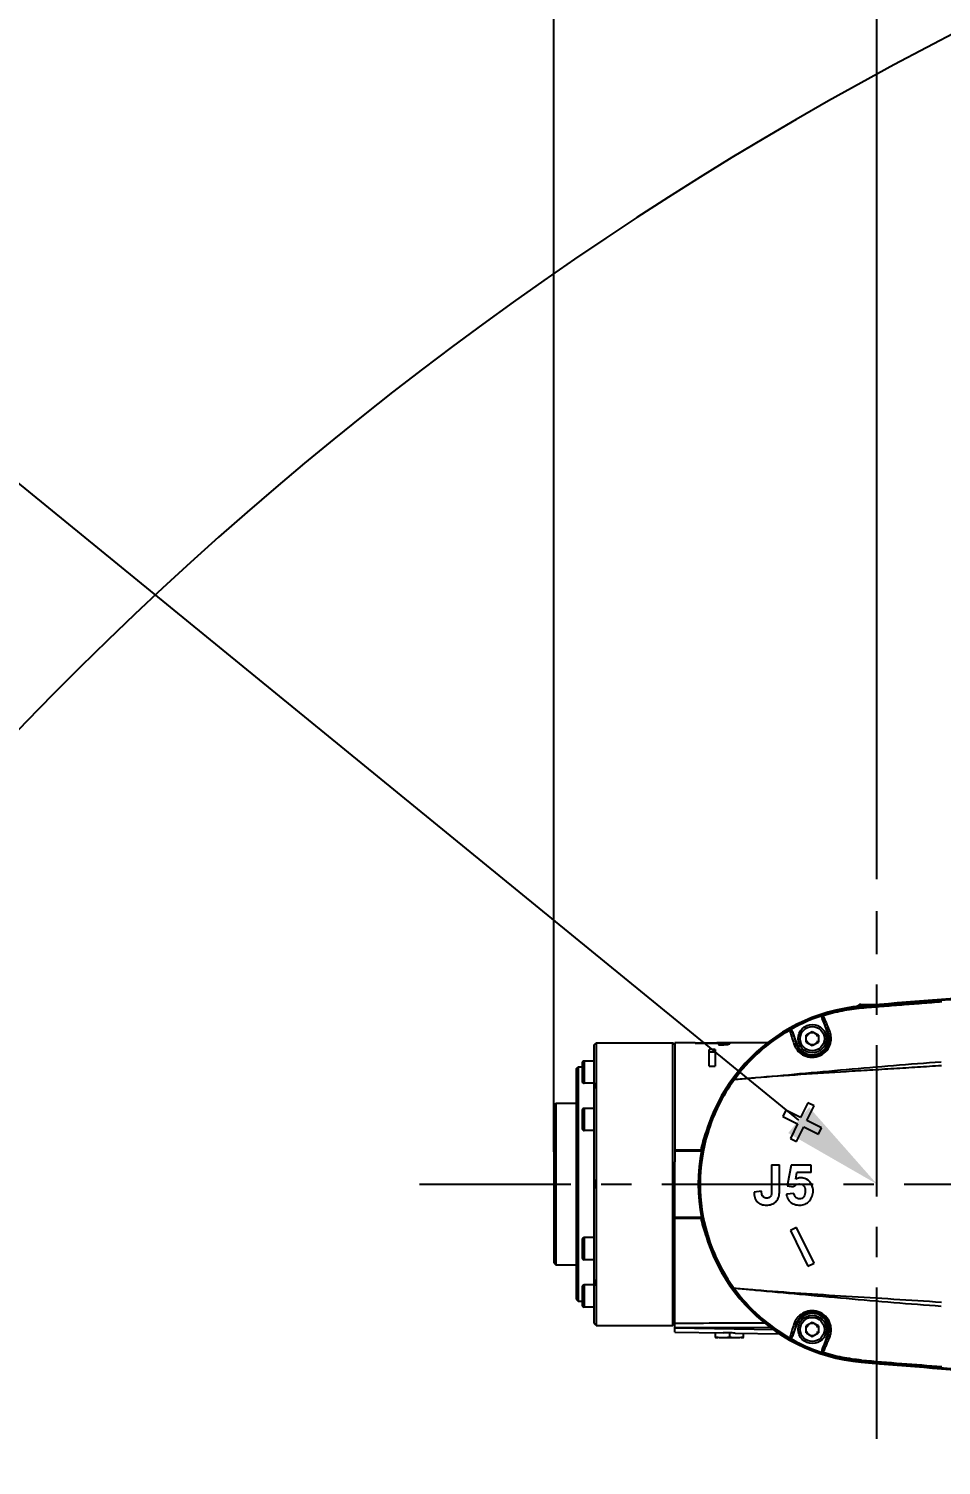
# Model space of a CAD drawing. Header units: millimetres. Extents: x 5828 to 6704, y 123 to 421.
# Drawn here: x 6546.62 to 6557.92, y 354.29 to 372.07 of the extents above; entities that cross this region are included whole.
import ezdxf
from ezdxf import colors
from ezdxf.entities.mleader import LeaderData, LeaderLine
from ezdxf.math import Vec2, Vec3

# ---------------------------------------------------------------- set-up
doc = ezdxf.new("R2010")
doc.units = ezdxf.units.MM
doc.linetypes.add('CENTER', pattern=[0.6, 0.375, -0.075, 0.075, -0.075])
for name, color, linetype in [('中心线', 7, 'Continuous'), ('外形图', 7, 'Continuous'), ('多重引线', 7, 'Continuous'), ('尺寸标注', 7, 'Continuous'), ('运动范围', 7, 'Continuous')]:
    doc.layers.add(name, color=color, linetype=linetype)
doc.styles.add('微软雅黑', font='msyh.ttc', dxfattribs={"height": 1.5})
doc.dimstyles.new('尺寸标注_1_20比例', dxfattribs={"dimtxt": 1.5, "dimasz": 1.25, "dimexe": 0.5, "dimexo": 0.4, "dimgap": 0.5, "dimtad": 1, "dimdec": 1, "dimlfac": 20, "dimdsep": 46, "dimtxsty": '微软雅黑', "dimcen": 0.09, "dimadec": 0, "dimazin": 0, "dimtp": 0.01, "dimtm": 0.01, "dimtfac": 1, "dimtdec": 1, "dimtofl": 0, "dimtmove": 0, "dimatfit": 3, "dimfxl": 1, "dimtolj": 1, "dimarcsym": 0})

# ---------------------------------------------------------------- blocks, each defined once
blk = doc.blocks.new('*D1118')
at = {"layer": 'Defpoints', "color": 0}
for p in [(6553.126, 378.628), (6557.126, 361.145), (6553.126, 357.769)]:
    blk.add_point(p, dxfattribs=at)
at = {"layer": '尺寸标注', "color": 0, "lineweight": -2}
for p, q in [((6553.126, 358.169), (6553.126, 379.128)), ((6557.126, 361.545), (6557.126, 379.128)), ((6555.876, 378.628), (6554.376, 378.628))]:
    blk.add_line(p, q, dxfattribs=at)
at = {"layer": '尺寸标注', "color": 0}
for points in [[(6554.376, 378.836), (6554.376, 378.42), (6553.126, 378.628)], [(6555.876, 378.42), (6555.876, 378.836), (6557.126, 378.628)]]:
    blk.add_solid(points, dxfattribs=at)
at = {"layer": '尺寸标注', "color": 0, "insert": (6555.126, 379.903), "char_height": 1.5, "attachment_point": 5, "style": '微软雅黑'}
blk.add_mtext('\\A1;80', dxfattribs=at)
blk = doc.blocks.new('*D1119')
at = {"layer": 'Defpoints', "color": 0}
for p in [(6578.126, 378.628), (6578.126, 362.141), (6557.126, 361.145)]:
    blk.add_point(p, dxfattribs=at)
at = {"layer": '尺寸标注', "color": 0, "lineweight": -2}
for p, q in [((6557.126, 361.545), (6557.126, 379.128)), ((6578.126, 362.541), (6578.126, 379.128)), ((6558.376, 378.628), (6576.876, 378.628))]:
    blk.add_line(p, q, dxfattribs=at)
at = {"layer": '尺寸标注', "color": 0}
for points in [[(6558.376, 378.836), (6558.376, 378.42), (6557.126, 378.628)], [(6576.876, 378.42), (6576.876, 378.836), (6578.126, 378.628)]]:
    blk.add_solid(points, dxfattribs=at)
at = {"layer": '尺寸标注', "color": 0, "insert": (6567.626, 379.903), "char_height": 1.5, "attachment_point": 5, "style": '微软雅黑'}
blk.add_mtext('\\A1;420', dxfattribs=at)
blk = doc.blocks.new('*D1121')
at = {"layer": 'Defpoints', "color": 0}
for p in [(6578.126, 376.864), (6520.522, 313.019), (6575.72, 313.019)]:
    blk.add_point(p, dxfattribs=at)
at = {"layer": '尺寸标注', "color": 0, "lineweight": -2}
for p, q in [((6577.726, 376.864), (6520.022, 376.864)), ((6520.522, 375.614), (6520.522, 314.269)), ((6575.32, 313.019), (6520.022, 313.019))]:
    blk.add_line(p, q, dxfattribs=at)
at = {"layer": '尺寸标注', "color": 0}
for points in [[(6520.73, 375.614), (6520.313, 375.614), (6520.522, 376.864)], [(6520.313, 314.269), (6520.73, 314.269), (6520.522, 313.019)]]:
    blk.add_solid(points, dxfattribs=at)
at = {"layer": '尺寸标注', "color": 0, "insert": (6519.242, 344.941), "char_height": 1.5, "attachment_point": 5, "rotation": 90, "style": '微软雅黑'}
blk.add_mtext('\\A1;1276.9', dxfattribs=at)
blk = doc.blocks.new('*D1122')
at = {"layer": 'Defpoints', "color": 0}
for p in [(6578.126, 376.864), (6512.573, 295.837), (6562.039, 295.837)]:
    blk.add_point(p, dxfattribs=at)
at = {"layer": '尺寸标注', "color": 0, "lineweight": -2}
for p, q in [((6577.726, 376.864), (6512.073, 376.864)), ((6512.573, 375.614), (6512.573, 297.087)), ((6561.639, 295.837), (6512.073, 295.837))]:
    blk.add_line(p, q, dxfattribs=at)
at = {"layer": '尺寸标注', "color": 0}
for points in [[(6512.781, 375.614), (6512.365, 375.614), (6512.573, 376.864)], [(6512.365, 297.087), (6512.781, 297.087), (6512.573, 295.837)]]:
    blk.add_solid(points, dxfattribs=at)
at = {"layer": '尺寸标注', "color": 0, "insert": (6511.293, 337.148), "char_height": 1.5, "attachment_point": 5, "rotation": 90, "style": '微软雅黑'}
blk.add_mtext('\\A1;1620.5', dxfattribs=at)

msp = doc.modelspace()

# ---------------------------------------------------------------- linework, layer by layer
at = {"layer": '中心线', "linetype": 'CENTER', "ltscale": 5}
for p, q in [((6557.1257, 354.6146), (6557.1257, 361.1454)), ((6551.4631, 357.7687), (6583.6525, 357.7687))]:
    msp.add_line(p, q, dxfattribs=at)
at = {"layer": '外形图', "color": 7, "linetype": 'Continuous'}
for p, q in [((6556.9248, 359.9937), (6557.1778, 359.9937)), ((6557.159, 359.9923), (6556.9329, 359.9728)), ((6556.9329, 359.9728), (6556.9339, 359.9612)), ((6556.934, 359.9601), (6556.9345, 359.9547)), ((6557.1249, 359.9894), (6557.1249, 359.9937)), ((6557.1265, 359.9896), (6557.1265, 359.9937)), ((6556.447, 359.8202), (6556.5137, 359.6371)), ((6556.1378, 359.5003), (6556.0822, 359.653)), ((6556.3257, 359.6553), (6556.2507, 359.612)), ((6556.2507, 359.5254), (6556.2507, 359.612)), ((6556.4007, 359.612), (6556.3257, 359.6553)), ((6556.4007, 359.612), (6556.4007, 359.5254)), ((6556.5137, 359.6371), (6556.5227, 359.6404)), ((6553.6257, 359.4927), (6553.6298, 359.4972)), ((6553.6257, 359.0298), (6553.6257, 359.4927)), ((6553.6369, 359.5048), (6553.6382, 359.5062)), ((6553.6382, 359.5062), (6553.6507, 359.5187)), ((6553.6507, 359.5187), (6553.6507, 356.0187)), ((6553.6507, 359.5187), (6554.6007, 359.5187)), ((6554.6007, 356.0187), (6554.6007, 359.5187)), ((6554.6257, 359.4937), (6554.6007, 359.5187)), ((6554.6257, 359.5187), (6554.6257, 358.0454)), ((6554.8762, 359.5187), (6554.6257, 359.5187)), ((6554.8762, 359.5145), (6554.8762, 359.5184)), ((6554.8762, 359.5184), (6555.1436, 359.5184)), ((6554.8762, 359.5145), (6555.1497, 359.5145)), ((6555.0507, 359.2293), (6555.0507, 359.433)), ((6555.1252, 359.433), (6555.0507, 359.433)), ((6555.1252, 359.433), (6555.1252, 359.2293)), ((6555.1436, 359.5145), (6555.1436, 359.5184)), ((6555.1497, 359.5184), (6555.1436, 359.5184)), ((6555.2113, 359.4924), (6555.2112, 359.5054)), ((6555.2247, 359.5181), (6555.2174, 359.5182)), ((6555.2247, 359.5136), (6555.2247, 359.5181)), ((6555.7809, 359.5187), (6555.2337, 359.5187)), ((6555.234, 359.4936), (6555.2337, 359.5102)), ((6556.1304, 359.4976), (6556.1378, 359.5003)), ((6556.2507, 359.5254), (6556.3257, 359.4821)), ((6556.3257, 359.4821), (6556.4007, 359.5254)), ((6553.4757, 359.2669), (6553.4757, 359.0419)), ((6553.5007, 359.2919), (6553.5007, 359.0169)), ((6553.6257, 359.2919), (6553.5007, 359.2919)), ((6555.0512, 359.4066), (6555.1248, 359.4066)), ((6553.4007, 359.1937), (6553.4257, 359.2187)), ((6553.4007, 359.1937), (6553.4007, 356.3437)), ((6553.4257, 359.2187), (6553.4257, 356.3187)), ((6553.4257, 359.2187), (6553.4757, 359.2187)), ((6555.0507, 359.2293), (6555.1252, 359.2293)), ((6553.6257, 359.0169), (6553.5007, 359.0169)), ((6553.6257, 356.5106), (6553.6257, 359.0269)), ((6553.1257, 358.7437), (6553.1507, 358.7687)), ((6553.1257, 358.7437), (6553.1257, 356.7937)), ((6553.1507, 358.7687), (6553.1507, 356.7687)), ((6553.1507, 358.7687), (6553.4007, 358.7687)), ((6556.2696, 358.7749), (6556.1809, 358.593)), ((6556.2589, 358.555), (6556.3476, 358.7369)), ((6556.3476, 358.7369), (6556.2696, 358.7749)), ((6553.4757, 358.6812), (6553.4757, 358.4562)), ((6553.5007, 358.7062), (6553.5007, 358.4312)), ((6553.6257, 358.7062), (6553.5007, 358.7062)), ((6555.999, 358.6817), (6555.9609, 358.6038)), ((6555.9609, 358.6038), (6556.1429, 358.515)), ((6556.1809, 358.593), (6555.999, 358.6817)), ((6556.4408, 358.4662), (6556.2589, 358.555)), ((6553.6257, 358.4312), (6553.5007, 358.4312)), ((6556.1429, 358.515), (6556.0541, 358.3331)), ((6556.1321, 358.2951), (6556.2209, 358.477)), ((6556.2209, 358.477), (6556.4028, 358.3883)), ((6556.4028, 358.3883), (6556.4408, 358.4662)), ((6554.9457, 358.19), (6554.6257, 358.19)), ((6554.9457, 358.178), (6554.6257, 358.178)), ((6554.9457, 358.178), (6554.9457, 358.19)), ((6556.0541, 358.3331), (6556.1321, 358.2951)), ((6554.6257, 357.4921), (6554.6257, 358.0454)), ((6555.82, 358.0084), (6555.82, 357.7687)), ((6555.82, 358.0084), (6555.9189, 358.0084)), ((6555.9189, 357.7687), (6555.9189, 358.0084)), ((6556.0646, 358.0017), (6556.0208, 357.7687)), ((6556.3139, 358.0017), (6556.0646, 358.0017)), ((6556.3139, 357.9135), (6556.3139, 358.0017)), ((6556.1214, 357.83), (6556.1362, 357.9135)), ((6556.3139, 357.9135), (6556.1362, 357.9135)), ((6555.6979, 357.6795), (6555.6043, 357.6687)), ((6555.82, 357.7687), (6555.82, 357.6909)), ((6555.8204, 357.6909), (6555.82, 357.6909)), ((6555.9189, 357.6972), (6555.9189, 357.7687)), ((6556.099, 357.653), (6556.0051, 357.6432)), ((6556.0208, 357.7687), (6556.0165, 357.7459)), ((6556.0165, 357.7459), (6556.0929, 357.7348)), ((6556.3327, 357.718), (6556.3149, 357.7687)), ((6554.6257, 355.937), (6554.6257, 357.4921)), ((6554.6257, 357.3595), (6554.9457, 357.3595)), ((6554.6257, 357.3474), (6554.9457, 357.3474)), ((6554.9457, 357.3474), (6554.9457, 357.3595)), ((6556.1321, 357.2302), (6556.0541, 357.1922)), ((6556.0541, 357.1922), (6556.2696, 356.7503)), ((6556.3476, 356.7883), (6556.1321, 357.2302)), ((6553.4757, 357.0812), (6553.4757, 356.8562)), ((6553.5007, 357.1062), (6553.5007, 356.8312)), ((6553.6257, 357.1062), (6553.5007, 357.1062)), ((6553.1257, 356.7937), (6553.1507, 356.7687)), ((6553.1507, 356.7687), (6553.4007, 356.7687)), ((6553.6257, 356.8312), (6553.5007, 356.8312)), ((6556.2696, 356.7503), (6556.3476, 356.7883)), ((6553.4757, 356.4956), (6553.4757, 356.2706)), ((6553.5007, 356.5206), (6553.5007, 356.2456)), ((6553.6257, 356.5206), (6553.5007, 356.5206)), ((6553.6257, 356.0448), (6553.6257, 356.5077)), ((6553.4007, 356.3437), (6553.4257, 356.3187)), ((6553.4257, 356.3187), (6553.4757, 356.3187)), ((6553.6257, 356.2456), (6553.5007, 356.2456)), ((6553.6294, 356.0407), (6553.6257, 356.0447)), ((6554.6257, 356.0437), (6554.6007, 356.0187)), ((6556.1378, 356.0371), (6556.1304, 356.0398)), ((6556.3257, 356.0553), (6556.2507, 356.012)), ((6556.4007, 356.012), (6556.3257, 356.0553)), ((6553.6382, 356.0312), (6553.635, 356.0347)), ((6553.6507, 356.0187), (6553.6382, 356.0312)), ((6553.6507, 356.0187), (6554.6007, 356.0187)), ((6554.6257, 355.995), (6555.8078, 355.9986)), ((6555.849, 355.9647), (6554.6257, 355.9861)), ((6554.6257, 355.937), (6555.2229, 355.9265)), ((6555.1257, 355.8694), (6555.1257, 355.9282)), ((6555.1283, 355.8687), (6555.1571, 355.8687)), ((6555.2132, 355.8687), (6555.3882, 355.8687)), ((6555.2998, 355.8758), (6555.3007, 355.876)), ((6555.2998, 355.8759), (6555.3007, 355.876)), ((6555.3007, 355.9264), (6555.3007, 355.876)), ((6555.3007, 355.876), (6555.3017, 355.8759)), ((6555.3007, 355.876), (6555.3017, 355.8758)), ((6555.3712, 355.9239), (6555.9273, 355.9142)), ((6555.4443, 355.8687), (6555.4731, 355.8687)), ((6555.4757, 355.8694), (6555.4757, 355.9221)), ((6556.0822, 355.8845), (6556.1378, 356.0371)), ((6556.2507, 355.9254), (6556.2507, 356.012)), ((6556.2507, 355.9254), (6556.3257, 355.8821)), ((6556.3257, 355.8821), (6556.4007, 355.9254)), ((6556.4007, 356.012), (6556.4007, 355.9254)), ((6556.5137, 355.9003), (6556.447, 355.7173)), ((6556.5227, 355.897), (6556.5137, 355.9003)), ((6556.9329, 355.5646), (6556.9339, 355.5763)), ((6556.9329, 355.5647), (6557.159, 355.5451)), ((6556.934, 355.5773), (6556.9345, 355.5827))]:
    msp.add_line(p, q, dxfattribs=at)
for centre, radius in [((6556.3257, 359.5687), 0.175), ((6556.3257, 359.5687), 0.15), ((6556.3257, 355.9687), 0.175), ((6556.3257, 355.9687), 0.15)]:
    msp.add_circle(centre, radius, dxfattribs=at)
for centre, radius, start, end in [((6566.4661, 250.7299), 109.6464, 93.808251, 94.987376), ((6566.7963, 246.5175), 113.8833, 93.088043, 94.854419), ((6557.1257, 357.7687), 2.2125, 95, 265), ((6557.1257, 357.7687), 2.2008, 95, 265), ((6557.1257, 357.7687), 2.1998, 95, 265), ((6557.123, 357.7725), 2.1903, 94.93877, 116.97044), ((6556.9248, 359.9437), 0.05, 89.99941, 156.71436), ((6566.0762, 254.2892), 106.0603, 94.404589, 94.944699), ((6557.1587, 357.7183), 2.2507, 109.45151, 117.15211), ((6557.1584, 357.7206), 2.2485, 108.08047, 109.46356), ((6545.434, 355.075), 11.9919, 22.37792, 23.30991), ((6556.6013, 359.8968), 0.1464, 195.44662, 196.0072), ((6556.7454, 359.9382), 0.2963, 196.00998, 196.522), ((6557.1239, 357.7708), 2.1923, 116.97022, 143.83566), ((6557.1271, 357.7813), 2.1802, 117.16751, 119.75587), ((6556.0552, 359.6563), 0.0205, 65.53549, 119.76122), ((6556.4365, 359.8911), 0.4477, 209.01944, 209.2607), ((6567.6918, 363.1906), 12.1656, 196.81001, 197.64625), ((6567.8313, 363.2149), 12.2772, 196.86557, 197.3615), ((6556.3257, 359.5687), 0.2, 200, 20), ((6556.3257, 359.5687), 0.075, 120, 160.00237), ((6556.3257, 359.5687), 0.075, 19.99763, 100.00237), ((6552.3668, 360.6727), 1.7254, 317.056, 317.40081), ((6555.1579, 349.5944), 9.924, 89.65694, 90.04741), ((6555.2042, 357.0436), 2.4746, 89.15371, 89.52589), ((6570.0684, 363.914), 14.621, 197.3602, 197.58113), ((6556.3257, 359.5687), 0.075, 199.99763, 280.00237), ((6556.3257, 359.5687), 0.075, 300, 340.00237), ((6553.5007, 359.2669), 0.025, 90, 180), ((6557.1257, 357.7694), 2.1945, 143.83334, 163.23242), ((6553.5007, 359.0419), 0.025, 180, 270), ((6557.1335, 357.7634), 2.1973, 143.82516, 163.14417), ((6553.5007, 358.6812), 0.025, 90, 180), ((6553.5007, 358.4562), 0.025, 180, 270), ((6557.1279, 357.7688), 2.1969, 163.23166, 196.76845), ((6557.1161, 357.7686), 2.1791, 163.14228, 179.99662), ((6556.9152, 357.7644), 2.015, 161.48501, 167.80541), ((6556.922, 357.7623), 2.022, 161.33856, 161.48732), ((6557.1184, 357.7692), 2.1814, 180.01183, 196.55641), ((6556.9117, 357.7721), 2.0112, 192.18928, 198.26616), ((6556.9221, 357.7752), 2.0222, 198.25803, 198.65951), ((6557.1256, 357.768), 2.1944, 196.76705, 216.16701), ((6557.1215, 357.77), 2.1846, 196.55247, 196.83284), ((6557.1351, 357.7749), 2.1991, 196.85315, 216.16748), ((6553.5007, 357.0812), 0.025, 90, 180), ((6553.5007, 356.8562), 0.025, 180, 270), ((6553.5007, 356.4956), 0.025, 90, 180), ((6557.1239, 357.7666), 2.1922, 216.16404, 243.02821), ((6557.1238, 357.7644), 2.1838, 216.12084, 240.42519), ((6553.5007, 356.2706), 0.025, 180, 270), ((6552.5082, 354.9958), 1.5326, 42.65503, 42.98074), ((6569.7075, 351.7363), 14.2428, 162.4129, 162.63982), ((6556.3257, 355.9687), 0.2, 340, 160), ((6556.3257, 355.9687), 0.075, 19.99763, 100.00237), ((6555.2365, 356.5907), 0.7233, 261.18848, 262.06418), ((6555.2372, 356.599), 0.7316, 262.09733, 262.5283), ((6555.2259, 356.5101), 0.642, 262.49758, 263.87913), ((6555.3754, 356.5108), 0.6426, 276.12247, 277.50257), ((6555.3672, 356.5755), 0.7078, 277.4782, 278.5233), ((6555.3536, 356.665), 0.7984, 278.53374, 278.79539), ((6556.0552, 355.8812), 0.0205, 240.23902, 294.47384), ((6557.1329, 357.7662), 2.1918, 240.24209, 242.81485), ((6556.3646, 355.6864), 0.3653, 150.71389, 151.00971), ((6567.8768, 352.2894), 12.3594, 162.35987, 163.18301), ((6567.3963, 352.4562), 11.822, 162.62783, 163.14296), ((6556.3257, 355.9687), 0.075, 120, 160.00237), ((6556.3257, 355.9687), 0.075, 199.99763, 280.00237), ((6556.3257, 355.9687), 0.075, 300, 340.00237), ((6544.9766, 360.6552), 12.4881, 336.70861, 337.60356), ((6557.123, 357.765), 2.1904, 243.02784, 265.06106), ((6557.154, 357.8087), 2.2393, 242.83257, 250.64485), ((6557.1638, 357.8354), 2.2676, 250.63372, 251.92003), ((6556.6045, 355.6397), 0.1497, 163.96865, 164.55161), ((6556.7489, 355.5983), 0.3, 163.48036, 163.97177), ((6566.4705, 464.8618), 109.7008, 265.01282, 266.200457), ((6567.7247, 485.7453), 130.6032, 265.260905, 265.699541), ((6566.1132, 461.6999), 106.5134, 265.05645, 265.594262), ((6567.0027, 471.9962), 116.8666, 265.168242, 266.889555)]:
    msp.add_arc(centre, radius, start, end, dxfattribs=at)
for points, knots in [([(6562.8454, 360.3245), (6562.3521, 360.3053), (6560.3797, 360.2188), (6558.409, 360.0892), (6556.934, 359.9601)], [0, 0, 0, 0, 0.25007, 1, 1, 1, 1]), ([(6556.9345, 359.9489), (6556.9344, 359.9503), (6556.9346, 359.9521), (6556.9342, 359.9543), (6556.9345, 359.9547)], [0, 0, 0, 0, 0.7096318, 1, 1, 1, 1]), ([(6556.9345, 359.9489), (6557.0174, 359.9566), (6557.1836, 359.9689), (6557.4328, 359.9892), (6557.682, 360.0085), (6557.8482, 360.0213), (6557.9312, 360.0277)], [0, 0, 0, 0, 0.2499899, 0.499984, 0.74999, 1, 1, 1, 1]), ([(6556.4447, 359.8391), (6556.4453, 359.8406), (6556.4491, 359.8471), (6556.4558, 359.8518), (6556.4613, 359.8539)], [0, 0, 0, 0, 0.213225, 1, 1, 1, 1]), ([(6556.4613, 359.8539), (6556.5382, 359.878), (6556.6943, 359.9194), (6556.8543, 359.9412), (6556.9345, 359.9489)], [0, 0, 0, 0, 0.5000191, 1, 1, 1, 1]), ([(6556.5411, 359.6638), (6556.5267, 359.6965), (6556.502, 359.7607), (6556.474, 359.8234), (6556.4613, 359.8539)], [0, 0, 0, 0, 0.5198258, 1, 1, 1, 1]), ([(6555.3598, 359.0604), (6555.4505, 359.1849), (6555.6595, 359.415), (6555.9119, 359.5964), (6556.046, 359.6723)], [0, 0, 0, 0, 0.4999759, 1, 1, 1, 1]), ([(6556.0986, 359.5027), (6556.1024, 359.4893), (6556.1137, 359.4632), (6556.1453, 359.4148), (6556.2037, 359.3634), (6556.2973, 359.3321), (6556.4017, 359.3427), (6556.4925, 359.3988), (6556.5643, 359.507), (6556.564, 359.6103), (6556.5411, 359.6638)], [0, 0, 0, 0, 0.0555272, 0.1121864, 0.2300401, 0.3575446, 0.4947294, 0.6348414, 0.7681115, 1, 1, 1, 1]), ([(6556.5227, 359.6404), (6556.5324, 359.6174), (6556.5438, 359.565), (6556.5298, 359.4821), (6556.48, 359.4057), (6556.3988, 359.3559), (6556.3056, 359.3465), (6556.2225, 359.3747), (6556.1617, 359.4281), (6556.1377, 359.4742), (6556.1304, 359.4976)], [0, 0, 0, 0, 0.1120631, 0.2337626, 0.3671678, 0.5081165, 0.6458354, 0.7730118, 0.8898201, 1, 1, 1, 1]), ([(6556.5411, 359.6638), (6556.5355, 359.6616), (6556.5262, 359.6561), (6556.5215, 359.6447), (6556.5227, 359.6404)], [0, 0, 0, 0, 0.574007, 1, 1, 1, 1]), ([(6555.1497, 359.5145), (6555.1613, 359.5145), (6555.1838, 359.5144), (6555.2063, 359.5143), (6555.2172, 359.5137)], [0, 0, 0, 0, 0.5131105, 1, 1, 1, 1]), ([(6555.2112, 359.5054), (6555.2029, 359.5048), (6555.1857, 359.5043), (6555.1685, 359.5041), (6555.1597, 359.5041)], [0, 0, 0, 0, 0.4877628, 1, 1, 1, 1]), ([(6555.1597, 359.5041), (6555.1605, 359.5032), (6555.1637, 359.4992), (6555.1666, 359.495), (6555.1687, 359.4917)], [0, 0, 0, 0, 0.2316895, 1, 1, 1, 1]), ([(6555.1687, 359.4917), (6555.174, 359.4917), (6555.1947, 359.4918), (6555.2153, 359.4924), (6555.2307, 359.4933)], [0, 0, 0, 0, 0.2539237, 1, 1, 1, 1]), ([(6555.2337, 359.5102), (6555.2337, 359.5096), (6555.2316, 359.5082), (6555.2275, 359.5074), (6555.2202, 359.5061), (6555.2145, 359.5057), (6555.2112, 359.5054)], [0, 0, 0, 0, 0.0750504, 0.2615813, 0.5782812, 1, 1, 1, 1]), ([(6555.2172, 359.5137), (6555.2216, 359.5134), (6555.227, 359.5129), (6555.2327, 359.5118), (6555.2337, 359.5106), (6555.2337, 359.5102)], [0, 0, 0, 0, 0.7636191, 0.9263435, 1, 1, 1, 1]), ([(6555.2307, 359.4933), (6555.242, 359.494), (6555.2579, 359.4953), (6555.2775, 359.4982), (6555.2885, 359.5004), (6555.2969, 359.5028), (6555.3028, 359.5052), (6555.3067, 359.508), (6555.3067, 359.5099)], [0, 0, 0, 0, 0.4270376, 0.603908, 0.7470144, 0.8543945, 0.9281177, 1, 1, 1, 1]), ([(6555.3067, 359.5099), (6555.3067, 359.5105), (6555.306, 359.5121), (6555.303, 359.5136), (6555.2984, 359.5148), (6555.2913, 359.5158), (6555.2819, 359.5166), (6555.2648, 359.5175), (6555.2508, 359.5178), (6555.2408, 359.518)], [0, 0, 0, 0, 0.0280235, 0.070255, 0.1397167, 0.2428771, 0.3826744, 0.5582981, 1, 1, 1, 1]), ([(6556.0986, 359.5027), (6556.1046, 359.5053), (6556.1161, 359.5079), (6556.1285, 359.5021), (6556.1304, 359.4976)], [0, 0, 0, 0, 0.575155, 1, 1, 1, 1]), ([(6557.9228, 359.2791), (6557.7262, 359.2654), (6557.3337, 359.2344), (6556.7489, 359.1838), (6556.1786, 359.1326), (6555.8042, 359.0978), (6555.6223, 359.0823)], [0, 0, 0, 0, 0.2560817, 0.5114594, 0.7627259, 1, 1, 1, 1]), ([(6555.3598, 359.0604), (6555.359, 359.0609), (6555.3571, 359.0623), (6555.3552, 359.0638), (6555.354, 359.0645)], [0, 0, 0, 0, 0.4047397, 1, 1, 1, 1]), ([(6555.6223, 359.0823), (6555.5996, 359.0804), (6555.5121, 359.0732), (6555.4246, 359.0658), (6555.3598, 359.0604)], [0, 0, 0, 0, 0.2591686, 1, 1, 1, 1]), ([(6557.9257, 359.234), (6557.8273, 359.2275), (6557.6305, 359.2143), (6557.3353, 359.1959), (6557.0406, 359.1782), (6556.4694, 359.1425), (6555.9966, 359.1118), (6555.6222, 359.0823)], [0, 0, 0, 0, 0.1281927, 0.2563445, 0.3843276, 0.5118544, 1, 1, 1, 1]), ([(6553.6382, 358.9973), (6553.6382, 359.0039), (6553.6368, 359.016), (6553.6298, 359.0264), (6553.6257, 359.0298)], [0, 0, 0, 0, 0.5526293, 1, 1, 1, 1]), ([(6553.6257, 358.9458), (6553.6294, 358.9546), (6553.6354, 358.9713), (6553.6382, 358.9891), (6553.6382, 358.9973)], [0, 0, 0, 0, 0.5369321, 1, 1, 1, 1]), ([(6553.6382, 357.7687), (6553.6382, 357.774), (6553.6372, 357.7943), (6553.6318, 357.8144), (6553.6257, 357.8282)], [0, 0, 0, 0, 0.2579907, 1, 1, 1, 1]), ([(6556.292, 357.7999), (6556.271, 357.822), (6556.2271, 357.8455), (6556.165, 357.8469), (6556.1352, 357.8369), (6556.1214, 357.83)], [0, 0, 0, 0, 0.4981373, 0.7489825, 1, 1, 1, 1]), ([(6553.6257, 357.7093), (6553.6277, 357.7138), (6553.635, 357.7328), (6553.6382, 357.7533), (6553.6382, 357.7687)], [0, 0, 0, 0, 0.2410877, 1, 1, 1, 1]), ([(6555.6043, 357.6687), (6555.6043, 357.6458), (6555.6086, 357.6111), (6555.6268, 357.5689), (6555.6554, 357.5338), (6555.6972, 357.5137), (6555.7407, 357.5082), (6555.7845, 357.5081), (6555.8287, 357.5169), (6555.8666, 357.5406), (6555.8972, 357.5739), (6555.9193, 357.6284), (6555.9189, 357.6743), (6555.9189, 357.6972)], [0, 0, 0, 0, 0.1279369, 0.1917289, 0.2547071, 0.377154, 0.4382499, 0.4993667, 0.6214693, 0.6832899, 0.7457745, 0.871908, 1, 1, 1, 1]), ([(6555.82, 357.6909), (6555.82, 357.6801), (6555.8208, 357.6589), (6555.8182, 357.6317), (6555.8078, 357.6128), (6555.7959, 357.6024), (6555.7817, 357.5958), (6555.7615, 357.5916), (6555.7353, 357.5969), (6555.7136, 357.6129), (6555.703, 357.6315), (6555.6983, 357.6526), (6555.6983, 357.6687), (6555.6979, 357.6795)], [0, 0, 0, 0, 0.1276382, 0.2543685, 0.3170476, 0.3787655, 0.4399446, 0.5008032, 0.6220105, 0.7454321, 0.8086274, 0.8723768, 1, 1, 1, 1]), ([(6556.0051, 357.6432), (6556.008, 357.6209), (6556.0193, 357.5878), (6556.0467, 357.5518), (6556.0821, 357.5238), (6556.1367, 357.5066), (6556.193, 357.5079), (6556.2361, 357.5201), (6556.2753, 357.542), (6556.3135, 357.5853), (6556.3365, 357.6498), (6556.3368, 357.6958), (6556.3327, 357.718)], [0, 0, 0, 0, 0.1257675, 0.1886933, 0.2513565, 0.3753842, 0.4993443, 0.5616049, 0.6238621, 0.7485419, 0.8740671, 1, 1, 1, 1]), ([(6556.0929, 357.7348), (6556.1002, 357.7429), (6556.1165, 357.7576), (6556.1369, 357.7665), (6556.1474, 357.7687)], [0, 0, 0, 0, 0.5014321, 1, 1, 1, 1]), ([(6556.1461, 357.5878), (6556.1331, 357.5925), (6556.1095, 357.6113), (6556.1007, 357.639), (6556.099, 357.653)], [0, 0, 0, 0, 0.4970098, 1, 1, 1, 1]), ([(6556.1831, 357.7687), (6556.194, 357.7663), (6556.2148, 357.7555), (6556.2337, 357.7261), (6556.2397, 357.6924), (6556.2389, 357.6585), (6556.2311, 357.6253), (6556.2115, 357.5965), (6556.1797, 357.582), (6556.1565, 357.5841), (6556.1461, 357.5878)], [0, 0, 0, 0, 0.1243537, 0.2492667, 0.3756779, 0.5016436, 0.6277316, 0.7524206, 0.8761985, 1, 1, 1, 1]), ([(6553.6382, 356.5401), (6553.6382, 356.5484), (6553.6354, 356.5661), (6553.6294, 356.5829), (6553.6257, 356.5917)], [0, 0, 0, 0, 0.4630779, 1, 1, 1, 1]), ([(6553.6257, 356.5077), (6553.6298, 356.5111), (6553.6368, 356.5214), (6553.6382, 356.5336), (6553.6382, 356.5401)], [0, 0, 0, 0, 0.4473845, 1, 1, 1, 1]), ([(6555.3598, 356.4771), (6555.359, 356.4765), (6555.3571, 356.4752), (6555.3552, 356.4737), (6555.354, 356.473)], [0, 0, 0, 0, 0.4047397, 1, 1, 1, 1]), ([(6555.6223, 356.4551), (6555.5996, 356.457), (6555.5121, 356.4643), (6555.4246, 356.4716), (6555.3598, 356.4771)], [0, 0, 0, 0, 0.2591613, 1, 1, 1, 1]), ([(6555.6223, 356.4551), (6555.8043, 356.4394), (6556.1787, 356.405), (6556.9453, 356.3359), (6557.5302, 356.2863), (6557.9228, 356.2583)], [0, 0, 0, 0, 0.2373372, 0.4885872, 1, 1, 1, 1]), ([(6557.9257, 356.3035), (6557.729, 356.3173), (6557.3359, 356.3413), (6556.5678, 356.3884), (6555.9968, 356.426), (6555.6223, 356.4551)], [0, 0, 0, 0, 0.2563183, 0.5118092, 1, 1, 1, 1]), ([(6556.5411, 355.8737), (6556.547, 355.8864), (6556.5553, 355.9142), (6556.5599, 355.9578), (6556.5572, 356.0035), (6556.5402, 356.0659), (6556.4926, 356.139), (6556.4017, 356.1947), (6556.2973, 356.2054), (6556.2036, 356.174), (6556.1348, 356.1136), (6556.1067, 356.0616), (6556.0986, 356.0348)], [0, 0, 0, 0, 0.0557329, 0.1135567, 0.1734328, 0.236012, 0.3686647, 0.508094, 0.6446239, 0.7715248, 0.888812, 1, 1, 1, 1]), ([(6556.0986, 356.0348), (6556.1046, 356.0322), (6556.1161, 356.0296), (6556.1285, 356.0354), (6556.1304, 356.0398)], [0, 0, 0, 0, 0.5753442, 1, 1, 1, 1]), ([(6556.1304, 356.0398), (6556.1377, 356.0633), (6556.1617, 356.1094), (6556.2225, 356.1628), (6556.3056, 356.191), (6556.3987, 356.1816), (6556.48, 356.1318), (6556.5298, 356.0554), (6556.5438, 355.9725), (6556.5324, 355.9201), (6556.5227, 355.897)], [0, 0, 0, 0, 0.1101793, 0.2269667, 0.3541238, 0.4918678, 0.632783, 0.7661925, 0.8879238, 1, 1, 1, 1]), ([(6555.1257, 355.8694), (6555.126, 355.8693), (6555.1265, 355.8689), (6555.1271, 355.8691), (6555.1274, 355.8691)], [0, 0, 0, 0, 0.500699, 1, 1, 1, 1]), ([(6555.1283, 355.8687), (6555.128, 355.8688), (6555.1275, 355.8692), (6555.1269, 355.869), (6555.1266, 355.8691)], [0, 0, 0, 0, 0.5006969, 1, 1, 1, 1]), ([(6555.3712, 355.9239), (6555.359, 355.9242), (6555.3342, 355.9256), (6555.2969, 355.9271), (6555.2597, 355.9269), (6555.235, 355.9263), (6555.2229, 355.9265)], [0, 0, 0, 0, 0.2474654, 0.5014513, 0.7547071, 1, 1, 1, 1]), ([(6555.474, 355.8691), (6555.4743, 355.8691), (6555.4749, 355.8689), (6555.4754, 355.8693), (6555.4757, 355.8694)], [0, 0, 0, 0, 0.499301, 1, 1, 1, 1]), ([(6556.4613, 355.6835), (6556.4679, 355.6983), (6556.4806, 355.7288), (6556.5006, 355.7752), (6556.5203, 355.8239), (6556.5336, 355.8571), (6556.5411, 355.8737)], [0, 0, 0, 0, 0.2352332, 0.4801544, 0.7350865, 1, 1, 1, 1]), ([(6556.5411, 355.8737), (6556.5356, 355.8758), (6556.5263, 355.8813), (6556.5215, 355.8927), (6556.5227, 355.897)], [0, 0, 0, 0, 0.5666988, 1, 1, 1, 1]), ([(6556.4613, 355.6835), (6556.4592, 355.6843), (6556.4525, 355.6877), (6556.4468, 355.6935), (6556.4447, 355.6983)], [0, 0, 0, 0, 0.2949435, 1, 1, 1, 1]), ([(6556.9345, 355.5886), (6556.8543, 355.5963), (6556.6943, 355.618), (6556.5382, 355.6594), (6556.4613, 355.6835)], [0, 0, 0, 0, 0.4999768, 1, 1, 1, 1]), ([(6556.934, 355.5773), (6557.4256, 355.5343), (6559.3937, 355.3764), (6561.3657, 355.2706), (6562.8454, 355.213)], [0, 0, 0, 0, 0.2499634, 1, 1, 1, 1]), ([(6556.9345, 355.5886), (6556.9344, 355.5872), (6556.9346, 355.5854), (6556.9342, 355.5832), (6556.9345, 355.5827)], [0, 0, 0, 0, 0.7096325, 1, 1, 1, 1])]:
    msp.add_open_spline(points, degree=3, knots=knots, dxfattribs=at)
for points in [[(6556.4447, 359.8391), (6556.4439, 359.8328), (6556.4449, 359.8262), (6556.447, 359.8202)], [(6556.4529, 359.8539), (6556.4485, 359.8503), (6556.4454, 359.8447), (6556.4447, 359.8391)], [(6556.4606, 359.858), (6556.4578, 359.8571), (6556.4552, 359.8557), (6556.4529, 359.8539)], [(6556.0636, 359.6749), (6556.0578, 359.6757), (6556.0514, 359.6747), (6556.046, 359.6723)], [(6556.0822, 359.653), (6556.0789, 359.662), (6556.0724, 359.6709), (6556.0636, 359.6749)], [(6556.1474, 357.7687), (6556.1591, 357.7712), (6556.1715, 357.7714), (6556.1831, 357.7687)], [(6556.3149, 357.7687), (6556.3086, 357.78), (6556.3009, 357.7906), (6556.292, 357.7999)], [(6555.7492, 356.0467), (6555.3747, 356.0456), (6555.0002, 356.0444), (6554.6257, 356.0434)], [(6555.1266, 355.8691), (6555.1263, 355.8691), (6555.126, 355.8693), (6555.1257, 355.8694)], [(6555.1575, 355.8718), (6555.176, 355.8698), (6555.1946, 355.8687), (6555.2132, 355.8687)], [(6555.2132, 355.8687), (6555.2422, 355.8687), (6555.2712, 355.8715), (6555.2998, 355.8758)], [(6555.3017, 355.8758), (6555.3303, 355.8715), (6555.3593, 355.8687), (6555.3882, 355.8687)], [(6555.3882, 355.8687), (6555.4068, 355.8687), (6555.4255, 355.8698), (6555.444, 355.8718)], [(6555.474, 355.8691), (6555.4737, 355.869), (6555.4734, 355.8688), (6555.4731, 355.8687)], [(6555.4749, 355.8691), (6555.4746, 355.869), (6555.4743, 355.8691), (6555.474, 355.8691)], [(6555.4757, 355.8694), (6555.4754, 355.8693), (6555.4752, 355.8691), (6555.4749, 355.8691)], [(6556.046, 355.8652), (6556.0514, 355.8627), (6556.0578, 355.8617), (6556.0636, 355.8626)], [(6556.0636, 355.8626), (6556.0724, 355.8665), (6556.0789, 355.8755), (6556.0822, 355.8845)], [(6556.447, 355.7173), (6556.4449, 355.7114), (6556.4439, 355.7048), (6556.4447, 355.6986)], [(6556.4447, 355.6986), (6556.4454, 355.6929), (6556.4485, 355.6872), (6556.4529, 355.6836)], [(6556.4529, 355.6836), (6556.455, 355.6819), (6556.4575, 355.6805), (6556.46, 355.6797)]]:
    msp.add_open_spline(points, degree=3, dxfattribs=at)
at = {"layer": '运动范围', "color": 7, "linetype": 'Continuous'}
msp.add_arc((6578.1257, 333.0187), 43.845, 350, 224.94335, dxfattribs=at)

# ---------------------------------------------------------------- dimensions: what is measured, and where the dimension line sits
at = {"layer": '尺寸标注'}
for base, p2, picture, middle in [((6553.1257, 378.6281), (6553.1257, 357.7687), '*D1118', (6555.1257, 379.9032)), ((6578.1257, 378.6281), (6578.1257, 362.1405), '*D1119', (6567.6257, 379.9032))]:
    dim = msp.add_linear_dim(base=base, p1=(6557.1257, 361.1454), p2=p2, dimstyle='尺寸标注_1_20比例', dxfattribs=at)
    dim.commit()
    dim.dimension.update_dxf_attribs({"geometry": picture, "text_midpoint": middle})
dim = msp.add_linear_dim(base=(6512.573, 295.837), p1=(6578.1257, 376.8637), p2=(6562.039, 295.837), angle=90, dimstyle='尺寸标注_1_20比例', dxfattribs=at)
dim.commit()
dim.dimension.update_dxf_attribs({"geometry": '*D1122', "text_midpoint": (6512.573, 337.1476), "dimtype": 160})
dim = msp.add_linear_dim(base=(6520.5215, 313.0187), p1=(6578.1257, 376.8637), p2=(6575.7198, 313.0187), angle=90, dimstyle='尺寸标注_1_20比例', dxfattribs=at)
dim.commit()
dim.dimension.update_dxf_attribs({"geometry": '*D1121', "text_midpoint": (6519.2425, 344.9412)})

# ---------------------------------------------------------------- leaders
at = {"layer": '多重引线'}
ml = msp.add_multileader_mtext('Standard', dxfattribs=at)
ml.set_content('{\\C256;J5-axis \\P\\pxqc;rotation center}', style='微软雅黑')
ml.set_leader_properties()
ml.build(insert=Vec2(0, 0))
ml.multileader.update_dxf_attribs({"text_left_attachment_type": 5, "text_right_attachment_type": 5, "dogleg_length": 1, "arrow_head_size": 1.25})
ctx = ml.context
ctx.base_point, ctx.char_height, ctx.arrow_head_size, ctx.landing_gap_size, ctx.plane_origin = Vec3(6530.1205, 366.7772), 1.5, 1.25, 0.5, Vec3(6557.1257, 357.7687)
ctx.left_attachment, ctx.right_attachment, ctx.text_align_type = 5, 5, 2
notes = []
notes.append((ctx, [(0, (1, 1, 0), (6546.0902, 366.7772), (-1, 0), 1, [(0, [(6557.1257, 357.7687)], 0, [])])]))
ctx.mtext.insert, ctx.mtext.alignment, ctx.mtext.flow_direction = Vec3(6537.6054, 370.938), 2, 5
for ctx, leaders in notes:
    for number, flags, end, landing, length, lines in leaders:
        leader = LeaderData()
        leader.index, (leader.has_last_leader_line, leader.has_dogleg_vector, leader.attachment_direction) = number, flags
        leader.last_leader_point, leader.dogleg_vector, leader.dogleg_length = Vec3(end), Vec3(landing), length
        for number, points, colour, breaks in lines:
            line = LeaderLine()
            line.index, line.vertices, line.color, line.breaks = number, Vec3.list(points), colors.encode_raw_color(colour), breaks
            leader.lines.append(line)
        ctx.leaders.append(leader)

doc.saveas('drawing.dxf')
